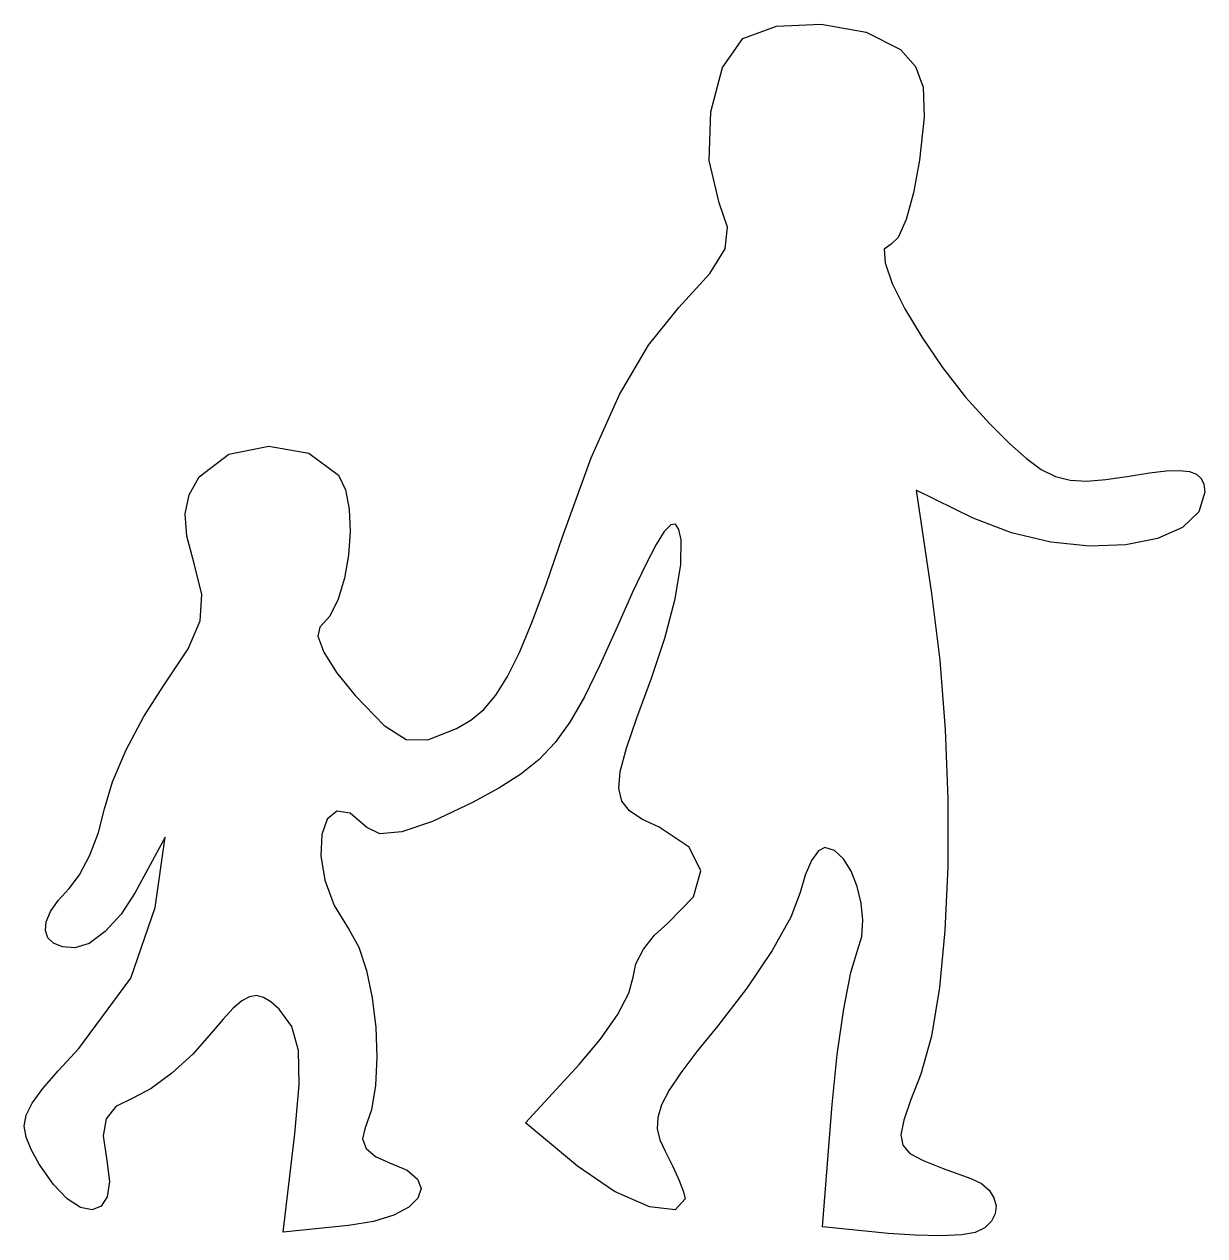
# Model space of a CAD drawing. Header units: millimetres. Extents: x 0.01 to 3.29, y 0.01 to 3.38.
import ezdxf

# ---------------------------------------------------------------- set-up
doc = ezdxf.new("R2010")
doc.units = ezdxf.units.MM
doc.layers.get('0').update_dxf_attribs({"linetype": 'CONTINUOUS', "true_color": 0xffffff})

msp = doc.modelspace()

# ---------------------------------------------------------------- linework, layer by layer
at = {"color": 0}
msp.add_lwpolyline([(2.5048, 2.507), (2.562, 2.4236), (2.6257, 2.3418), (2.6933, 2.2668), (2.7483, 2.2121), (2.795, 2.1704), (2.8366, 2.1402), (2.8763, 2.1205), (2.9173, 2.1101), (2.963, 2.1076), (3.0165, 2.112), (3.0812, 2.122), (3.1379, 2.1311), (3.184, 2.1363), (3.2206, 2.1375), (3.2485, 2.1347), (3.2686, 2.1273), (3.2817, 2.1155), (3.289, 2.0989), (3.2912, 2.0772), (3.2747, 2.022), (3.2289, 1.9787), (3.1594, 1.948), (3.0716, 1.9305), (2.9709, 1.9269), (2.863, 1.9377), (2.7534, 1.9635), (2.6474, 2.0051), (2.4885, 2.0822), (2.5316, 1.7953), (2.5545, 1.6099), (2.5696, 1.4171), (2.5769, 1.2234), (2.5765, 1.0348), (2.5686, 0.8577), (2.5533, 0.6985), (2.5308, 0.5632), (2.5013, 0.4581), (2.4731, 0.3841), (2.454, 0.3292), (2.446, 0.2891), (2.451, 0.2598), (2.4709, 0.2371), (2.5079, 0.217), (2.5639, 0.1951), (2.6408, 0.1674), (2.6699, 0.153), (2.6913, 0.1345), (2.705, 0.1134), (2.7108, 0.091), (2.7086, 0.0688), (2.6983, 0.0482), (2.6797, 0.0305), (2.6529, 0.0172), (2.6151, 0.0106), (2.5568, 0.008), (2.4858, 0.0093), (2.4103, 0.0147), (2.4103, 0.0147), (2.2279, 0.0328), (2.2553, 0.3732), (2.2692, 0.5123), (2.2871, 0.6395), (2.3065, 0.7407), (2.3252, 0.8018), (2.3371, 0.8407), (2.3402, 0.8857), (2.3356, 0.9333), (2.3244, 0.98), (2.3076, 1.0224), (2.2863, 1.057), (2.2617, 1.0803), (2.2349, 1.0888), (2.2167, 1.0789), (2.1977, 1.0518), (2.1802, 1.0117), (2.1663, 0.9627), (2.1397, 0.8944), (2.0876, 0.8018), (2.0174, 0.6968), (1.9366, 0.5919), (1.8787, 0.5206), (1.8341, 0.4618), (1.8017, 0.4131), (1.7806, 0.3725), (1.7699, 0.3375), (1.7685, 0.3057), (1.7756, 0.2751), (1.79, 0.2432), (1.8117, 0.2006), (1.8295, 0.1613), (1.8415, 0.1299), (1.8459, 0.1105), (1.8179, 0.0801), (1.7464, 0.0889), (1.6499, 0.1314), (1.547, 0.2018), (1.4019, 0.3218), (1.5516, 0.4844), (1.6098, 0.5539), (1.6574, 0.6228), (1.6896, 0.6834), (1.7014, 0.7275), (1.709, 0.7643), (1.7297, 0.805), (1.7603, 0.8445), (1.7977, 0.878), (1.8696, 0.9507), (1.8892, 1.023), (1.8571, 1.0894), (1.7737, 1.1447), (1.7257, 1.1675), (1.6912, 1.1903), (1.6698, 1.2171), (1.6613, 1.2523), (1.6656, 1.3), (1.6824, 1.3643), (1.7115, 1.4494), (1.7527, 1.5594), (1.7899, 1.6706), (1.8178, 1.7802), (1.8336, 1.8756), (1.8347, 1.9442), (1.8283, 1.9734), (1.8189, 1.9877), (1.8057, 1.9861), (1.788, 1.9675), (1.7651, 1.931), (1.7363, 1.8757), (1.7008, 1.8004), (1.658, 1.7042), (1.609, 1.5953), (1.5658, 1.5076), (1.5253, 1.4372), (1.4843, 1.3804), (1.4398, 1.3334), (1.3887, 1.2924), (1.3278, 1.2538), (1.2541, 1.2136), (1.1428, 1.161), (1.0575, 1.1319), (0.997, 1.1262), (0.9604, 1.1437), (0.914, 1.1836), (0.8769, 1.1895), (0.8503, 1.1676), (0.8352, 1.1242), (0.8327, 1.0654), (0.8439, 0.9974), (0.8697, 0.9265), (0.9113, 0.8588), (0.9382, 0.811), (0.9598, 0.7462), (0.9756, 0.67), (0.9854, 0.5878), (0.9886, 0.5048), (0.9848, 0.4265), (0.9736, 0.3583), (0.9546, 0.3055), (0.9485, 0.2775), (0.9589, 0.251), (0.9846, 0.2281), (1.0241, 0.2107), (1.0731, 0.1902), (1.1018, 0.1659), (1.1113, 0.1395), (1.1027, 0.1128), (1.0772, 0.0873), (1.0357, 0.065), (0.9796, 0.0473), (0.9099, 0.0361), (0.728, 0.0184), (0.7604, 0.2918), (0.7726, 0.4282), (0.7703, 0.5239), (0.7521, 0.5903), (0.7165, 0.6386), (0.6937, 0.6585), (0.6732, 0.6712), (0.6536, 0.6762), (0.6338, 0.6731), (0.6125, 0.6615), (0.5886, 0.641), (0.5608, 0.6111), (0.528, 0.5713), (0.4762, 0.5136), (0.4181, 0.4607), (0.3609, 0.4182), (0.3117, 0.3922), (0.2624, 0.3673), (0.2352, 0.3338), (0.2276, 0.2859), (0.2372, 0.2178), (0.2444, 0.159), (0.2385, 0.1164), (0.2218, 0.0902), (0.1962, 0.0803), (0.1641, 0.087), (0.1275, 0.1104), (0.0887, 0.1506), (0.0496, 0.2076), (0.0271, 0.2482), (0.0127, 0.2822), (0.0077, 0.3129), (0.013, 0.3436), (0.0297, 0.3774), (0.0591, 0.4175), (0.1021, 0.4671), (0.1598, 0.5294), (0.3044, 0.7252), (0.3715, 0.921), (0.3994, 1.1167), (0.3166, 0.9629), (0.2777, 0.9032), (0.2331, 0.8543), (0.1882, 0.8212), (0.1487, 0.8091), (0.1145, 0.8124), (0.0894, 0.8221), (0.0735, 0.8373), (0.0666, 0.8575), (0.0691, 0.8819), (0.0808, 0.9099), (0.102, 0.9408), (0.1326, 0.9739), (0.1617, 1.012), (0.19, 1.0666), (0.2142, 1.1302), (0.2311, 1.1956), (0.2531, 1.2707), (0.2914, 1.3602), (0.3405, 1.4532), (0.3952, 1.5381), (0.4634, 1.6409), (0.4972, 1.7194), (0.5013, 1.7923), (0.4803, 1.8782), (0.4601, 1.9546), (0.4555, 2.0168), (0.4666, 2.0699), (0.4938, 2.1193), (0.5771, 2.1827), (0.6884, 2.2049), (0.7994, 2.1856), (0.8819, 2.1245), (0.9009, 2.0836), (0.9115, 2.0296), (0.9143, 1.9673), (0.9097, 1.9018), (0.8984, 1.8375), (0.881, 1.7795), (0.8581, 1.7325), (0.8303, 1.7014), (0.8242, 1.6765), (0.8407, 1.6323), (0.8764, 1.5751), (0.9282, 1.5111), (1.0088, 1.4276), (1.07, 1.3887), (1.1305, 1.3881), (1.2096, 1.4196), (1.2496, 1.4426), (1.2856, 1.4725), (1.3193, 1.512), (1.352, 1.564), (1.3853, 1.6313), (1.4209, 1.7166), (1.4602, 1.8228), (1.5048, 1.9527), (1.5849, 2.1726), (1.6636, 2.3487), (1.7439, 2.4863), (1.8284, 2.5909), (1.9143, 2.6852), (1.9573, 2.7539), (1.964, 2.814), (1.9409, 2.8822), (1.9131, 2.9997), (1.9177, 3.1354), (1.9502, 3.2586), (2.0063, 3.3392), (2.0999, 3.374), (2.2242, 3.3791), (2.3491, 3.3566), (2.4446, 3.3085), (2.4868, 3.2618), (2.5082, 3.2036), (2.5111, 3.1208), (2.4978, 3.0009), (2.481, 2.9101), (2.4604, 2.8358), (2.4388, 2.7856), (2.4186, 2.7671), (2.3997, 2.7533), (2.4019, 2.7152), (2.4219, 2.658), (2.4573, 2.5869), (2.5048, 2.507), (2.562, 2.4236), (2.6257, 2.3418), (2.6933, 2.2668), (2.7483, 2.2121), (2.795, 2.1704), (2.8366, 2.1402), (2.8763, 2.1205), (2.9173, 2.1101), (2.963, 2.1076), (3.0165, 2.112), (3.0812, 2.122), (3.1379, 2.1311), (3.184, 2.1363), (3.2206, 2.1375), (3.2485, 2.1347), (3.2686, 2.1273), (3.2817, 2.1155), (3.289, 2.0989), (3.2912, 2.0772), (3.2747, 2.022), (3.2289, 1.9787), (3.1594, 1.948), (3.0716, 1.9305), (2.9709, 1.9269), (2.863, 1.9377), (2.7534, 1.9635), (2.6474, 2.0051), (2.4885, 2.0822), (2.5316, 1.7953), (2.5545, 1.6099), (2.5696, 1.4171), (2.5769, 1.2234), (2.5765, 1.0348), (2.5686, 0.8577), (2.5533, 0.6985), (2.5308, 0.5632), (2.5013, 0.4581), (2.4731, 0.3841), (2.454, 0.3292), (2.446, 0.2891), (2.451, 0.2598), (2.4709, 0.2371), (2.5079, 0.217), (2.5639, 0.1951), (2.6408, 0.1674), (2.6699, 0.153), (2.6913, 0.1345), (2.705, 0.1134), (2.7108, 0.091), (2.7086, 0.0688), (2.6983, 0.0482), (2.6797, 0.0305), (2.6529, 0.0172), (2.6151, 0.0106), (2.5568, 0.008), (2.4858, 0.0093), (2.4103, 0.0147), (2.4103, 0.0147), (2.2279, 0.0328), (2.2553, 0.3732), (2.2692, 0.5123), (2.2871, 0.6395), (2.3065, 0.7407), (2.3252, 0.8018), (2.3371, 0.8407), (2.3402, 0.8857), (2.3356, 0.9333), (2.3244, 0.98), (2.3076, 1.0224), (2.2863, 1.057), (2.2617, 1.0803), (2.2349, 1.0888), (2.2167, 1.0789), (2.1977, 1.0518), (2.1802, 1.0117), (2.1663, 0.9627), (2.1397, 0.8944), (2.0876, 0.8018), (2.0174, 0.6968), (1.9366, 0.5919), (1.8787, 0.5206), (1.8341, 0.4618), (1.8017, 0.4131), (1.7806, 0.3725), (1.7699, 0.3375), (1.7685, 0.3057), (1.7756, 0.2751), (1.79, 0.2432), (1.8117, 0.2006), (1.8295, 0.1613), (1.8415, 0.1299), (1.8459, 0.1105), (1.8179, 0.0801), (1.7464, 0.0889), (1.6499, 0.1314), (1.547, 0.2018), (1.4019, 0.3218), (1.5516, 0.4844), (1.6098, 0.5539), (1.6574, 0.6228), (1.6896, 0.6834), (1.7014, 0.7275), (1.709, 0.7643), (1.7297, 0.805), (1.7603, 0.8445), (1.7977, 0.878), (1.8696, 0.9507), (1.8892, 1.023), (1.8571, 1.0894), (1.7737, 1.1447), (1.7257, 1.1675), (1.6912, 1.1903), (1.6698, 1.2171), (1.6613, 1.2523), (1.6656, 1.3), (1.6824, 1.3643), (1.7115, 1.4494), (1.7527, 1.5594), (1.7899, 1.6706), (1.8178, 1.7802), (1.8336, 1.8756), (1.8347, 1.9442), (1.8283, 1.9734), (1.8189, 1.9877), (1.8057, 1.9861), (1.788, 1.9675), (1.7651, 1.931), (1.7363, 1.8757), (1.7008, 1.8004), (1.658, 1.7042), (1.609, 1.5953), (1.5658, 1.5076), (1.5253, 1.4372), (1.4843, 1.3804), (1.4398, 1.3334), (1.3887, 1.2924), (1.3278, 1.2538), (1.2541, 1.2136), (1.1428, 1.161), (1.0575, 1.1319), (0.997, 1.1262), (0.9604, 1.1437), (0.914, 1.1836), (0.8769, 1.1895), (0.8503, 1.1676), (0.8352, 1.1242), (0.8327, 1.0654), (0.8439, 0.9974), (0.8697, 0.9265), (0.9113, 0.8588), (0.9382, 0.811), (0.9598, 0.7462), (0.9756, 0.67), (0.9854, 0.5878), (0.9886, 0.5048), (0.9848, 0.4265), (0.9736, 0.3583), (0.9546, 0.3055), (0.9485, 0.2775), (0.9589, 0.251), (0.9846, 0.2281), (1.0241, 0.2107), (1.0731, 0.1902), (1.1018, 0.1659), (1.1113, 0.1395), (1.1027, 0.1128), (1.0772, 0.0873), (1.0357, 0.065), (0.9796, 0.0473), (0.9099, 0.0361), (0.728, 0.0184), (0.7604, 0.2918), (0.7726, 0.4282), (0.7703, 0.5239), (0.7521, 0.5903), (0.7165, 0.6386), (0.6937, 0.6585), (0.6732, 0.6712), (0.6536, 0.6762), (0.6338, 0.6731), (0.6125, 0.6615), (0.5886, 0.641), (0.5608, 0.6111), (0.528, 0.5713), (0.4762, 0.5136), (0.4181, 0.4607), (0.3609, 0.4182), (0.3117, 0.3922), (0.2624, 0.3673), (0.2352, 0.3338), (0.2276, 0.2859), (0.2372, 0.2178), (0.2444, 0.159), (0.2385, 0.1164), (0.2218, 0.0902), (0.1962, 0.0803), (0.1641, 0.087), (0.1275, 0.1104), (0.0887, 0.1506), (0.0496, 0.2076), (0.0271, 0.2482), (0.0127, 0.2822), (0.0077, 0.3129), (0.013, 0.3436), (0.0297, 0.3774), (0.0591, 0.4175), (0.1021, 0.4671), (0.1598, 0.5294), (0.3044, 0.7252), (0.3715, 0.921), (0.3994, 1.1167), (0.3166, 0.9629), (0.2777, 0.9032), (0.2331, 0.8543), (0.1882, 0.8212), (0.1487, 0.8091), (0.1145, 0.8124), (0.0894, 0.8221), (0.0735, 0.8373), (0.0666, 0.8575), (0.0691, 0.8819), (0.0808, 0.9099), (0.102, 0.9408), (0.1326, 0.9739), (0.1617, 1.012), (0.19, 1.0666), (0.2142, 1.1302), (0.2311, 1.1956), (0.2531, 1.2707), (0.2914, 1.3602), (0.3405, 1.4532), (0.3952, 1.5381), (0.4634, 1.6409), (0.4972, 1.7194), (0.5013, 1.7923), (0.4803, 1.8782), (0.4601, 1.9546), (0.4555, 2.0168), (0.4666, 2.0699), (0.4938, 2.1193), (0.5771, 2.1827), (0.6884, 2.2049), (0.7994, 2.1856), (0.8819, 2.1245), (0.9009, 2.0836), (0.9115, 2.0296), (0.9143, 1.9673), (0.9097, 1.9018), (0.8984, 1.8375), (0.881, 1.7795), (0.8581, 1.7325), (0.8303, 1.7014), (0.8242, 1.6765), (0.8407, 1.6323), (0.8764, 1.5751), (0.9282, 1.5111), (1.0088, 1.4276), (1.07, 1.3887), (1.1305, 1.3881), (1.2096, 1.4196), (1.2496, 1.4426), (1.2856, 1.4725), (1.3193, 1.512), (1.352, 1.564), (1.3853, 1.6313), (1.4209, 1.7166), (1.4602, 1.8228), (1.5048, 1.9527), (1.5849, 2.1726), (1.6636, 2.3487), (1.7439, 2.4863), (1.8284, 2.5909), (1.9143, 2.6852), (1.9573, 2.7539), (1.964, 2.814), (1.9409, 2.8822), (1.9131, 2.9997), (1.9177, 3.1354), (1.9502, 3.2586), (2.0063, 3.3392), (2.0999, 3.374), (2.2242, 3.3791), (2.3491, 3.3566), (2.4446, 3.3085), (2.4868, 3.2618), (2.5082, 3.2036), (2.5111, 3.1208), (2.4978, 3.0009), (2.481, 2.9101), (2.4604, 2.8358), (2.4388, 2.7856), (2.4186, 2.7671), (2.3997, 2.7533), (2.4019, 2.7152), (2.4219, 2.658), (2.4573, 2.5869), (2.5048, 2.507)], dxfattribs=at)

doc.saveas('drawing.dxf')
